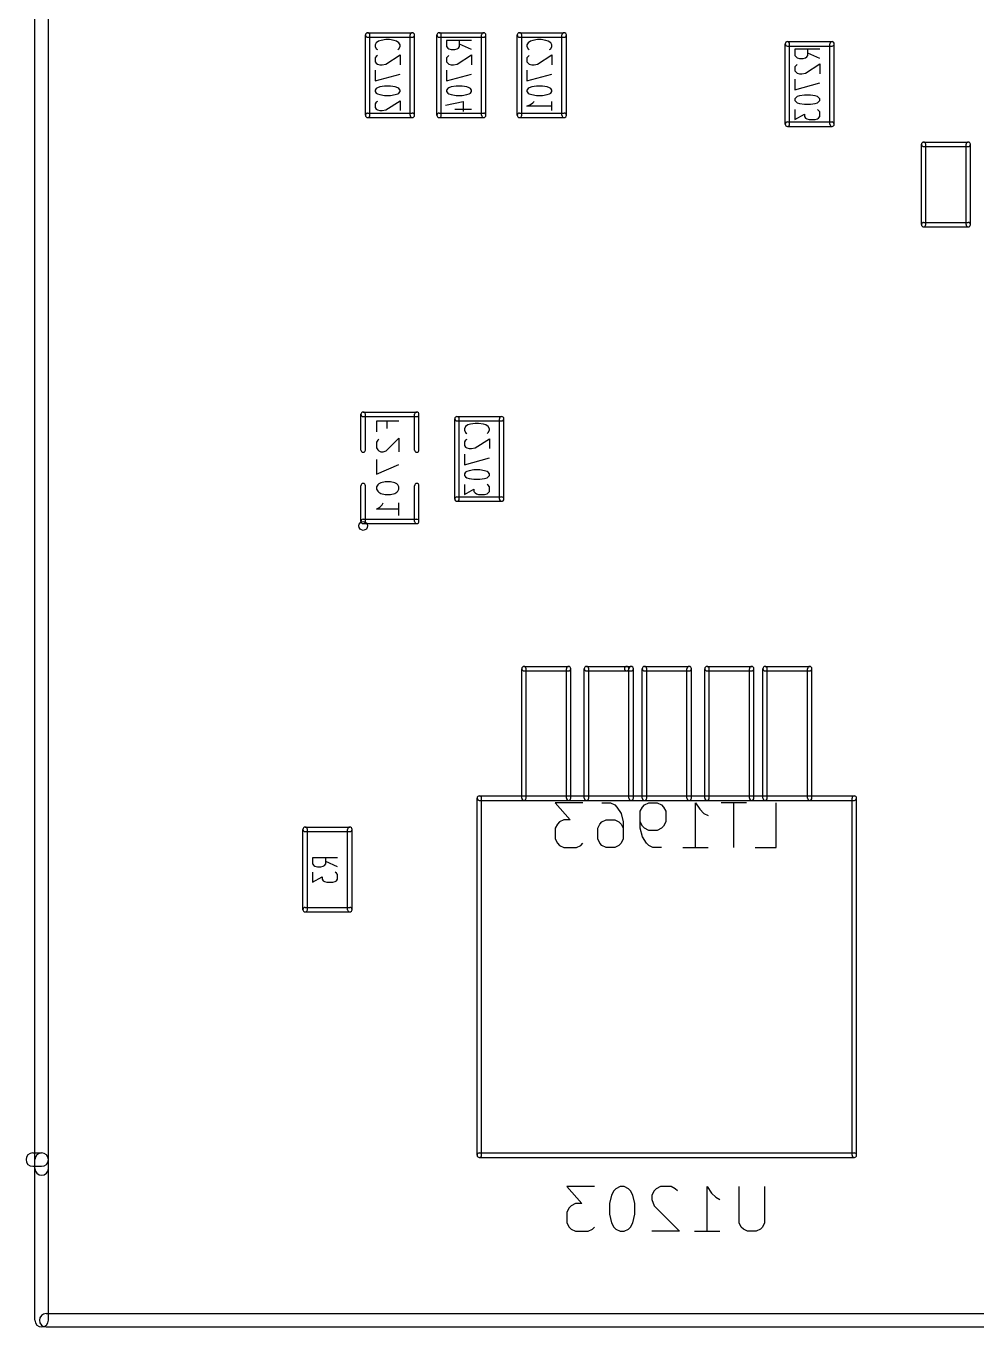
# Model space of a CAD drawing. Extents: x -29274 to 69862, y 24345 to 162744.
# Drawn here: x -8675 to 1972, y 24345 to 38920 of the extents above; entities that cross this region are included whole.
import ezdxf

# ---------------------------------------------------------------- set-up
doc = ezdxf.new("R2010")
doc.units = 0
doc.layers.add('BLACK', color=1, linetype='CONTINUOUS')

msp = doc.modelspace()

# ---------------------------------------------------------------- linework, layer by layer
at = {"layer": 'BLACK'}
for p, q in [((-8575, 26120), (-8575, 77770)), ((-8425, 26120), (-8425, 77770)), ((-4875, 37920), (-4875, 38820)), ((-4850, 38845), (-4350, 38845)), ((-4850, 38795), (-4350, 38795)), ((-4825, 37920), (-4825, 38820)), ((-4375, 37920), (-4375, 38820)), ((-4325, 37920), (-4325, 38820)), ((-4075, 37920), (-4075, 38820)), ((-4050, 38845), (-3550, 38845)), ((-4050, 38795), (-3550, 38795)), ((-4025, 37920), (-4025, 38820)), ((-3575, 37920), (-3575, 38820)), ((-3525, 37920), (-3525, 38820)), ((-3175, 37920), (-3175, 38820)), ((-3150, 38845), (-2650, 38845)), ((-3150, 38795), (-2650, 38795)), ((-3125, 37920), (-3125, 38820)), ((-2675, 37920), (-2675, 38820)), ((-2625, 37920), (-2625, 38820)), ((-4753, 38733), (-4767, 38708)), ((-4767, 38708), (-4767, 38691)), ((-4767, 38691), (-4753, 38665)), ((-4727, 38751), (-4753, 38733)), ((-4753, 38665), (-4740, 38656)), ((-4700, 38759), (-4727, 38751)), ((-4647, 38768), (-4700, 38759)), ((-4607, 38768), (-4647, 38768)), ((-4553, 38759), (-4607, 38768)), ((-4527, 38751), (-4553, 38759)), ((-4500, 38733), (-4527, 38751)), ((-4513, 38656), (-4500, 38665)), ((-4487, 38708), (-4500, 38733)), ((-4500, 38665), (-4487, 38691)), ((-4487, 38691), (-4487, 38708)), ((-3687, 38759), (-3967, 38759)), ((-3967, 38759), (-3967, 38691)), ((-3967, 38691), (-3953, 38673)), ((-3953, 38673), (-3940, 38665)), ((-3940, 38665), (-3913, 38656)), ((-3913, 38656), (-3873, 38656)), ((-3873, 38656), (-3847, 38665)), ((-3847, 38665), (-3833, 38673)), ((-3833, 38673), (-3820, 38691)), ((-3820, 38691), (-3820, 38759)), ((-3687, 38656), (-3820, 38716)), ((-3053, 38733), (-3067, 38708)), ((-3067, 38708), (-3067, 38691)), ((-3067, 38691), (-3053, 38665)), ((-3027, 38751), (-3053, 38733)), ((-3053, 38665), (-3040, 38656)), ((-3000, 38759), (-3027, 38751)), ((-2947, 38768), (-3000, 38759)), ((-2907, 38768), (-2947, 38768)), ((-2853, 38759), (-2907, 38768)), ((-2827, 38751), (-2853, 38759)), ((-2800, 38733), (-2827, 38751)), ((-2813, 38656), (-2800, 38665)), ((-2787, 38708), (-2800, 38733)), ((-2800, 38665), (-2787, 38691)), ((-2787, 38691), (-2787, 38708)), ((-175, 37820), (-175, 38720)), ((-150, 38745), (350, 38745)), ((-150, 38695), (350, 38695)), ((-125, 37820), (-125, 38720)), ((213, 38659), (-67, 38659)), ((-67, 38659), (-67, 38591)), ((80, 38591), (80, 38659)), ((325, 37820), (325, 38720)), ((375, 37820), (375, 38720)), ((-4753, 38579), (-4767, 38562)), ((-4767, 38562), (-4767, 38519)), ((-4767, 38519), (-4753, 38502)), ((-4740, 38588), (-4753, 38579)), ((-4753, 38502), (-4740, 38493)), ((-4740, 38493), (-4713, 38485)), ((-4713, 38485), (-4687, 38485)), ((-4687, 38485), (-4647, 38493)), ((-4647, 38493), (-4487, 38596)), ((-4487, 38596), (-4487, 38485)), ((-3953, 38579), (-3967, 38562)), ((-3967, 38562), (-3967, 38519)), ((-3967, 38519), (-3953, 38502)), ((-3940, 38588), (-3953, 38579)), ((-3953, 38502), (-3940, 38493)), ((-3940, 38493), (-3913, 38485)), ((-3913, 38485), (-3887, 38485)), ((-3887, 38485), (-3847, 38493)), ((-3847, 38493), (-3687, 38596)), ((-3687, 38596), (-3687, 38485)), ((-3053, 38579), (-3067, 38562)), ((-3067, 38562), (-3067, 38519)), ((-3067, 38519), (-3053, 38502)), ((-3040, 38588), (-3053, 38579)), ((-3053, 38502), (-3040, 38493)), ((-3040, 38493), (-3013, 38485)), ((-3013, 38485), (-2987, 38485)), ((-2987, 38485), (-2947, 38493)), ((-2947, 38493), (-2787, 38596)), ((-2787, 38596), (-2787, 38485)), ((-67, 38591), (-53, 38573)), ((-53, 38479), (-67, 38462)), ((-53, 38573), (-40, 38565)), ((-40, 38488), (-53, 38479)), ((-40, 38565), (-13, 38556)), ((-13, 38556), (27, 38556)), ((27, 38556), (53, 38565)), ((53, 38565), (67, 38573)), ((53, 38393), (213, 38496)), ((67, 38573), (80, 38591)), ((213, 38556), (80, 38616)), ((213, 38496), (213, 38385)), ((-4767, 38425), (-4767, 38305)), ((-4767, 38305), (-4487, 38382)), ((-3967, 38425), (-3967, 38305)), ((-3967, 38305), (-3687, 38382)), ((-3067, 38425), (-3067, 38305)), ((-3067, 38305), (-2787, 38382)), ((-67, 38462), (-67, 38419)), ((-67, 38419), (-53, 38402)), ((-53, 38402), (-40, 38393)), ((-40, 38393), (-13, 38385)), ((-13, 38385), (13, 38385)), ((13, 38385), (53, 38393)), ((-4753, 38220), (-4767, 38203)), ((-4767, 38203), (-4767, 38186)), ((-4740, 38229), (-4753, 38220)), ((-4713, 38237), (-4740, 38229)), ((-4660, 38246), (-4713, 38237)), ((-4593, 38246), (-4660, 38246)), ((-4540, 38237), (-4593, 38246)), ((-4513, 38229), (-4540, 38237)), ((-4500, 38220), (-4513, 38229)), ((-4487, 38203), (-4500, 38220)), ((-4487, 38186), (-4487, 38203)), ((-3953, 38220), (-3967, 38203)), ((-3967, 38203), (-3967, 38186)), ((-3940, 38229), (-3953, 38220)), ((-3913, 38237), (-3940, 38229)), ((-3860, 38246), (-3913, 38237)), ((-3793, 38246), (-3860, 38246)), ((-3740, 38237), (-3793, 38246)), ((-3713, 38229), (-3740, 38237)), ((-3700, 38220), (-3713, 38229)), ((-3687, 38203), (-3700, 38220)), ((-3687, 38186), (-3687, 38203)), ((-3053, 38220), (-3067, 38203)), ((-3067, 38203), (-3067, 38186)), ((-3040, 38229), (-3053, 38220)), ((-3013, 38237), (-3040, 38229)), ((-2960, 38246), (-3013, 38237)), ((-2893, 38246), (-2960, 38246)), ((-2840, 38237), (-2893, 38246)), ((-2813, 38229), (-2840, 38237)), ((-2800, 38220), (-2813, 38229)), ((-2787, 38203), (-2800, 38220)), ((-2787, 38186), (-2787, 38203)), ((-67, 38325), (-67, 38205)), ((-67, 38205), (213, 38282)), ((-4767, 38186), (-4753, 38169)), ((-4753, 38066), (-4767, 38049)), ((-4767, 38049), (-4767, 38006)), ((-4753, 38169), (-4740, 38160)), ((-4740, 38075), (-4753, 38066)), ((-4740, 38160), (-4713, 38151)), ((-4713, 38151), (-4660, 38143)), ((-4660, 38143), (-4593, 38143)), ((-4647, 37980), (-4487, 38083)), ((-4593, 38143), (-4540, 38151)), ((-4540, 38151), (-4513, 38160)), ((-4513, 38160), (-4500, 38169)), ((-4500, 38169), (-4487, 38186)), ((-4487, 38083), (-4487, 37972)), ((-3980, 38032), (-3780, 38075)), ((-3967, 38186), (-3953, 38169)), ((-3953, 38169), (-3940, 38160)), ((-3940, 38160), (-3913, 38151)), ((-3913, 38151), (-3860, 38143)), ((-3860, 38143), (-3793, 38143)), ((-3793, 38143), (-3740, 38151)), ((-3780, 38075), (-3780, 37963)), ((-3740, 38151), (-3713, 38160)), ((-3713, 38160), (-3700, 38169)), ((-3700, 38169), (-3687, 38186)), ((-3067, 38186), (-3053, 38169)), ((-3053, 38169), (-3040, 38160)), ((-3040, 38160), (-3013, 38151)), ((-3027, 38040), (-3000, 38058)), ((-3013, 38151), (-2960, 38143)), ((-3000, 38058), (-2987, 38075)), ((-2960, 38143), (-2893, 38143)), ((-2893, 38143), (-2840, 38151)), ((-2840, 38151), (-2813, 38160)), ((-2813, 38160), (-2800, 38169)), ((-2800, 38169), (-2787, 38186)), ((-2787, 37972), (-2787, 38075)), ((-53, 38120), (-67, 38103)), ((-67, 38103), (-67, 38086)), ((-67, 38086), (-53, 38069)), ((-40, 38129), (-53, 38120)), ((-53, 38069), (-40, 38060)), ((-13, 38137), (-40, 38129)), ((-40, 38060), (-13, 38051)), ((40, 38146), (-13, 38137)), ((-13, 38051), (40, 38043)), ((107, 38146), (40, 38146)), ((40, 38043), (107, 38043)), ((160, 38137), (107, 38146)), ((107, 38043), (160, 38051)), ((187, 38129), (160, 38137)), ((160, 38051), (187, 38060)), ((200, 38120), (187, 38129)), ((187, 38060), (200, 38069)), ((213, 38103), (200, 38120)), ((200, 38069), (213, 38086)), ((213, 38086), (213, 38103)), ((-4850, 37945), (-4350, 37945)), ((-4850, 37895), (-4350, 37895)), ((-4767, 38006), (-4753, 37989)), ((-4753, 37989), (-4740, 37980)), ((-4740, 37980), (-4713, 37972)), ((-4713, 37972), (-4687, 37972)), ((-4687, 37972), (-4647, 37980)), ((-4050, 37945), (-3550, 37945)), ((-4050, 37895), (-3550, 37895)), ((-3873, 37989), (-3687, 37989)), ((-3150, 37945), (-2650, 37945)), ((-3150, 37895), (-2650, 37895)), ((-3067, 38023), (-3027, 38040)), ((-2787, 38023), (-3067, 38023)), ((-67, 37983), (-67, 37872)), ((-67, 37872), (40, 37932)), ((40, 37932), (40, 37906)), ((40, 37906), (53, 37889)), ((200, 37975), (187, 37983)), ((213, 37958), (200, 37975)), ((200, 37889), (213, 37906)), ((213, 37906), (213, 37958)), ((-150, 37845), (350, 37845)), ((-150, 37795), (350, 37795)), ((53, 37889), (67, 37880)), ((67, 37880), (93, 37872)), ((93, 37872), (160, 37872)), ((160, 37872), (187, 37880)), ((187, 37880), (200, 37889)), ((1375, 37620), (1875, 37620)), ((1350, 36695), (1350, 37595)), ((1375, 37570), (1875, 37570)), ((1400, 36695), (1400, 37595)), ((1850, 36695), (1850, 37595)), ((1900, 36695), (1900, 37595)), ((1375, 36720), (1875, 36720)), ((1375, 36670), (1875, 36670)), ((-4925, 34170), (-4925, 34570)), ((-4900, 34595), (-4300, 34595)), ((-4900, 34545), (-4300, 34545)), ((-4875, 34170), (-4875, 34570)), ((-4325, 34170), (-4325, 34570)), ((-4275, 34170), (-4275, 34570)), ((-3850, 34545), (-3350, 34545)), ((-4499, 34493), (-4749, 34493)), ((-4749, 34493), (-4749, 34374)), ((-4630, 34410), (-4630, 34493)), ((-3875, 33620), (-3875, 34520)), ((-3850, 34495), (-3350, 34495)), ((-3825, 33620), (-3825, 34520)), ((-3753, 34433), (-3767, 34408)), ((-3767, 34408), (-3767, 34391)), ((-3727, 34451), (-3753, 34433)), ((-3700, 34459), (-3727, 34451)), ((-3647, 34468), (-3700, 34459)), ((-3607, 34468), (-3647, 34468)), ((-3553, 34459), (-3607, 34468)), ((-3527, 34451), (-3553, 34459)), ((-3500, 34433), (-3527, 34451)), ((-3487, 34408), (-3500, 34433)), ((-3487, 34391), (-3487, 34408)), ((-3375, 33620), (-3375, 34520)), ((-3325, 33620), (-3325, 34520)), ((-4737, 34279), (-4749, 34256)), ((-4749, 34256), (-4749, 34196)), ((-4725, 34291), (-4737, 34279)), ((-4642, 34160), (-4499, 34303)), ((-4499, 34303), (-4499, 34149)), ((-3767, 34391), (-3753, 34365)), ((-3753, 34279), (-3767, 34262)), ((-3767, 34262), (-3767, 34219)), ((-3753, 34365), (-3740, 34356)), ((-3740, 34288), (-3753, 34279)), ((-3647, 34193), (-3487, 34296)), ((-3513, 34356), (-3500, 34365)), ((-3500, 34365), (-3487, 34391)), ((-3487, 34296), (-3487, 34185)), ((-4749, 34196), (-4737, 34172)), ((-4737, 34172), (-4725, 34160)), ((-4725, 34160), (-4701, 34149)), ((-4701, 34149), (-4677, 34149)), ((-4677, 34149), (-4642, 34160)), ((-3767, 34219), (-3753, 34202)), ((-3767, 34125), (-3767, 34005)), ((-3753, 34202), (-3740, 34193)), ((-3740, 34193), (-3713, 34185)), ((-3713, 34185), (-3687, 34185)), ((-3687, 34185), (-3647, 34193)), ((-4749, 34065), (-4749, 33899)), ((-4749, 33899), (-4499, 34006)), ((-3767, 34005), (-3487, 34082)), ((-4654, 33815), (-4701, 33803)), ((-4594, 33815), (-4654, 33815)), ((-4546, 33803), (-4594, 33815)), ((-3753, 33920), (-3767, 33903)), ((-3767, 33903), (-3767, 33886)), ((-3767, 33886), (-3753, 33869)), ((-3740, 33929), (-3753, 33920)), ((-3753, 33869), (-3740, 33860)), ((-3713, 33937), (-3740, 33929)), ((-3740, 33860), (-3713, 33851)), ((-3660, 33946), (-3713, 33937)), ((-3713, 33851), (-3660, 33843)), ((-3593, 33946), (-3660, 33946)), ((-3660, 33843), (-3593, 33843)), ((-3540, 33937), (-3593, 33946)), ((-3593, 33843), (-3540, 33851)), ((-3513, 33929), (-3540, 33937)), ((-3540, 33851), (-3513, 33860)), ((-3500, 33920), (-3513, 33929)), ((-3513, 33860), (-3500, 33869)), ((-3487, 33903), (-3500, 33920)), ((-3500, 33869), (-3487, 33886)), ((-3487, 33886), (-3487, 33903)), ((-4925, 33370), (-4925, 33770)), ((-4875, 33370), (-4875, 33770)), ((-4737, 33780), (-4749, 33756)), ((-4749, 33756), (-4749, 33732)), ((-4749, 33732), (-4737, 33708)), ((-4725, 33792), (-4737, 33780)), ((-4737, 33708), (-4725, 33696)), ((-4701, 33803), (-4725, 33792)), ((-4725, 33696), (-4701, 33684)), ((-4701, 33684), (-4654, 33673)), ((-4654, 33673), (-4594, 33673)), ((-4594, 33673), (-4546, 33684)), ((-4523, 33792), (-4546, 33803)), ((-4546, 33684), (-4523, 33696)), ((-4511, 33780), (-4523, 33792)), ((-4523, 33696), (-4511, 33708)), ((-4499, 33756), (-4511, 33780)), ((-4511, 33708), (-4499, 33732)), ((-4499, 33732), (-4499, 33756)), ((-4325, 33370), (-4325, 33770)), ((-4275, 33370), (-4275, 33770)), ((-3767, 33783), (-3767, 33672)), ((-3767, 33672), (-3660, 33732)), ((-3660, 33732), (-3660, 33706)), ((-3660, 33706), (-3647, 33689)), ((-3647, 33689), (-3633, 33680)), ((-3633, 33680), (-3607, 33672)), ((-3607, 33672), (-3540, 33672)), ((-3540, 33672), (-3513, 33680)), ((-3500, 33775), (-3513, 33783)), ((-3513, 33680), (-3500, 33689)), ((-3487, 33758), (-3500, 33775)), ((-3500, 33689), (-3487, 33706)), ((-3487, 33706), (-3487, 33758)), ((-4749, 33506), (-4713, 33530)), ((-4713, 33530), (-4689, 33554)), ((-4689, 33554), (-4677, 33577)), ((-4499, 33435), (-4499, 33577)), ((-3850, 33645), (-3350, 33645)), ((-3850, 33595), (-3350, 33595)), ((-4900, 33395), (-4300, 33395)), ((-4499, 33506), (-4749, 33506)), ((-4900, 33345), (-4300, 33345)), ((-3125, 30270), (-3125, 31720)), ((-3100, 31745), (-2600, 31745)), ((-3100, 31695), (-2600, 31695)), ((-3075, 30270), (-3075, 31720)), ((-2625, 30270), (-2625, 31720)), ((-2575, 30270), (-2575, 31720)), ((-2425, 30270), (-2425, 31720)), ((-2400, 31745), (-1950, 31745)), ((-2400, 31695), (-1950, 31695)), ((-2375, 30270), (-2375, 31720)), ((-1950, 31745), (-1900, 31745)), ((-1950, 31695), (-1900, 31695)), ((-1925, 30270), (-1925, 31720)), ((-1875, 30270), (-1875, 31720)), ((-1775, 30270), (-1775, 31720)), ((-1750, 31745), (-1250, 31745)), ((-1750, 31695), (-1250, 31695)), ((-1725, 30270), (-1725, 31720)), ((-1275, 30270), (-1275, 31720)), ((-1225, 30270), (-1225, 31720)), ((-1075, 30270), (-1075, 31720)), ((-1050, 31745), (-550, 31745)), ((-1050, 31695), (-550, 31695)), ((-1025, 30270), (-1025, 31720)), ((-575, 30270), (-575, 31720)), ((-525, 30270), (-525, 31720)), ((-425, 30270), (-425, 31720)), ((-400, 31745), (100, 31745)), ((-400, 31695), (100, 31695)), ((-375, 30270), (-375, 31720)), ((75, 30270), (75, 31720)), ((125, 30270), (125, 31720)), ((-3625, 26270), (-3625, 30270)), ((-3600, 30295), (600, 30295)), ((-3600, 30245), (600, 30245)), ((-3575, 26270), (-3575, 30270)), ((-2440, 30218), (-2750, 30218)), ((-2750, 30218), (-2583, 30027)), ((-2226, 30218), (-2131, 30218)), ((-2131, 30218), (-2083, 30194)), ((-2083, 30194), (-2060, 30170)), ((-1774, 30170), (-1750, 30194)), ((-1750, 30194), (-1703, 30218)), ((-1703, 30218), (-1607, 30218)), ((-1607, 30218), (-1560, 30194)), ((-1560, 30194), (-1536, 30170)), ((-1179, 29718), (-1179, 30218)), ((-1179, 30218), (-1131, 30146)), ((-608, 30218), (-893, 30218)), ((-750, 29718), (-750, 30218)), ((-274, 29718), (-274, 30218)), ((575, 26270), (575, 30270)), ((625, 26270), (625, 30270)), ((-2655, 30027), (-2702, 30003)), ((-2583, 30027), (-2655, 30027)), ((-2226, 30003), (-2179, 30027)), ((-2179, 30027), (-2083, 30027)), ((-2083, 30027), (-2036, 30003)), ((-2060, 30170), (-2012, 30099)), ((-2012, 30099), (-1988, 30003)), ((-1798, 30122), (-1774, 30170)), ((-1798, 29932), (-1798, 30122)), ((-1536, 30170), (-1512, 30122)), ((-1512, 30122), (-1512, 30003)), ((-1131, 30146), (-1084, 30099)), ((-1084, 30099), (-1036, 30075)), ((-5575, 29020), (-5575, 29920)), ((-5550, 29945), (-5050, 29945)), ((-5550, 29895), (-5050, 29895)), ((-5525, 29020), (-5525, 29920)), ((-5075, 29020), (-5075, 29920)), ((-5025, 29020), (-5025, 29920)), ((-2726, 29980), (-2750, 29932)), ((-2750, 29932), (-2750, 29813)), ((-2702, 30003), (-2726, 29980)), ((-2274, 29932), (-2250, 29980)), ((-2274, 29813), (-2274, 29932)), ((-2250, 29980), (-2226, 30003)), ((-2036, 30003), (-2012, 29980)), ((-2012, 29980), (-1988, 29932)), ((-1988, 30003), (-1988, 29813)), ((-1774, 29956), (-1798, 30003)), ((-1774, 29837), (-1798, 29932)), ((-1750, 29932), (-1774, 29956)), ((-1703, 29908), (-1750, 29932)), ((-1607, 29908), (-1703, 29908)), ((-1560, 29932), (-1607, 29908)), ((-1536, 29956), (-1560, 29932)), ((-1512, 30003), (-1536, 29956)), ((-2750, 29813), (-2726, 29765)), ((-2726, 29765), (-2702, 29741)), ((-2702, 29741), (-2655, 29718)), ((-2512, 29718), (-2464, 29741)), ((-2464, 29741), (-2440, 29765)), ((-2250, 29765), (-2274, 29813)), ((-2226, 29741), (-2250, 29765)), ((-2179, 29718), (-2226, 29741)), ((-2036, 29741), (-2083, 29718)), ((-2012, 29765), (-2036, 29741)), ((-1988, 29813), (-2012, 29765)), ((-1727, 29765), (-1774, 29837)), ((-1703, 29741), (-1727, 29765)), ((-1655, 29718), (-1703, 29741)), ((-5187, 29602), (-5467, 29602)), ((-5467, 29602), (-5467, 29534)), ((-5320, 29534), (-5320, 29602)), ((-2655, 29718), (-2512, 29718)), ((-2083, 29718), (-2179, 29718)), ((-1560, 29718), (-1655, 29718)), ((-1322, 29718), (-1036, 29718)), ((-512, 29718), (-274, 29718)), ((-5467, 29534), (-5453, 29516)), ((-5453, 29516), (-5440, 29508)), ((-5440, 29508), (-5413, 29499)), ((-5413, 29499), (-5373, 29499)), ((-5373, 29499), (-5347, 29508)), ((-5347, 29508), (-5333, 29516)), ((-5333, 29516), (-5320, 29534)), ((-5187, 29499), (-5320, 29559)), ((-5467, 29439), (-5467, 29328)), ((-5467, 29328), (-5360, 29388)), ((-5360, 29388), (-5360, 29362)), ((-5360, 29362), (-5347, 29345)), ((-5347, 29345), (-5333, 29336)), ((-5333, 29336), (-5307, 29328)), ((-5307, 29328), (-5240, 29328)), ((-5240, 29328), (-5213, 29336)), ((-5200, 29431), (-5213, 29439)), ((-5213, 29336), (-5200, 29345)), ((-5187, 29414), (-5200, 29431)), ((-5200, 29345), (-5187, 29362)), ((-5187, 29362), (-5187, 29414)), ((-5550, 29045), (-5050, 29045)), ((-5550, 28995), (-5050, 28995)), ((-8600, 26295), (-8500, 26295)), ((-3600, 26295), (600, 26295)), ((-3600, 26245), (600, 26245)), ((-8600, 26145), (-8500, 26145)), ((-8575, 24420), (-8575, 26220)), ((-8425, 24420), (-8425, 26220)), ((-2309, 25918), (-2619, 25918)), ((-2619, 25918), (-2452, 25727)), ((-2119, 25822), (-2143, 25727)), ((-2095, 25870), (-2119, 25822)), ((-2072, 25894), (-2095, 25870)), ((-2024, 25918), (-2072, 25894)), ((-1976, 25918), (-2024, 25918)), ((-1929, 25894), (-1976, 25918)), ((-1905, 25870), (-1929, 25894)), ((-1881, 25822), (-1905, 25870)), ((-1857, 25727), (-1881, 25822)), ((-1643, 25870), (-1667, 25822)), ((-1667, 25822), (-1667, 25775)), ((-1619, 25894), (-1643, 25870)), ((-1572, 25918), (-1619, 25894)), ((-1453, 25918), (-1572, 25918)), ((-1405, 25894), (-1453, 25918)), ((-1381, 25870), (-1405, 25894)), ((-1048, 25418), (-1048, 25918)), ((-1048, 25918), (-1000, 25846)), ((-1000, 25846), (-953, 25799)), ((-953, 25799), (-905, 25775)), ((-691, 25513), (-691, 25918)), ((-405, 25918), (-405, 25513)), ((-2595, 25680), (-2619, 25632)), ((-2571, 25703), (-2595, 25680)), ((-2524, 25727), (-2571, 25703)), ((-2452, 25727), (-2524, 25727)), ((-2143, 25727), (-2143, 25608)), ((-1857, 25608), (-1857, 25727)), ((-1667, 25775), (-1643, 25703)), ((-1643, 25703), (-1357, 25418)), ((-2619, 25632), (-2619, 25513)), ((-2619, 25513), (-2595, 25465)), ((-2143, 25608), (-2119, 25513)), ((-2119, 25513), (-2095, 25465)), ((-1905, 25465), (-1881, 25513)), ((-1881, 25513), (-1857, 25608)), ((-667, 25465), (-691, 25513)), ((-405, 25513), (-429, 25465)), ((-2595, 25465), (-2571, 25441)), ((-2571, 25441), (-2524, 25418)), ((-2524, 25418), (-2381, 25418)), ((-2381, 25418), (-2333, 25441)), ((-2333, 25441), (-2309, 25465)), ((-2095, 25465), (-2072, 25441)), ((-2072, 25441), (-2024, 25418)), ((-2024, 25418), (-1976, 25418)), ((-1976, 25418), (-1929, 25441)), ((-1929, 25441), (-1905, 25465)), ((-1357, 25418), (-1667, 25418)), ((-1191, 25418), (-905, 25418)), ((-643, 25441), (-667, 25465)), ((-596, 25418), (-643, 25441)), ((-500, 25418), (-596, 25418)), ((-453, 25441), (-500, 25418)), ((-429, 25465), (-453, 25441)), ((-8450, 24495), (61700, 24495)), ((-8450, 24345), (61700, 24345))]:
    msp.add_line(p, q, dxfattribs=at)
msp.add_circle((-4900, 33320), 50, dxfattribs=at)
for centre, radius, start, end in [((-4850, 38820), 25, 360, 540), ((-4850, 38820), 25, 90, 270), ((-4350, 38820), 25, 360, 540), ((-4350, 38820), 25, 270, 450), ((-4050, 38820), 25, 90, 270), ((-4050, 38820), 25, 360, 540), ((-3550, 38820), 25, 360, 540), ((-3550, 38820), 25, 270, 450), ((-3150, 38820), 25, 360, 540), ((-3150, 38820), 25, 90, 270), ((-2650, 38820), 25, 360, 540), ((-2650, 38820), 25, 270, 450), ((-150, 38720), 25, 90, 270), ((-150, 38720), 25, 360, 540), ((350, 38720), 25, 360, 540), ((350, 38720), 25, 270, 450), ((-4850, 37920), 25, 90, 270), ((-4850, 37920), 25, 180, 360), ((-4350, 37920), 25, 180, 360), ((-4350, 37920), 25, 270, 450), ((-4050, 37920), 25, 90, 270), ((-4050, 37920), 25, 180, 360), ((-3550, 37920), 25, 180, 360), ((-3550, 37920), 25, 270, 450), ((-3150, 37920), 25, 90, 270), ((-3150, 37920), 25, 180, 360), ((-2650, 37920), 25, 180, 360), ((-2650, 37920), 25, 270, 450), ((-150, 37820), 25, 90, 270), ((-150, 37820), 25, 180, 360), ((350, 37820), 25, 180, 360), ((350, 37820), 25, 270, 450), ((1375, 37595), 25, 360, 540), ((1375, 37595), 25, 90, 270), ((1875, 37595), 25, 360, 540), ((1875, 37595), 25, 270, 450), ((1375, 36695), 25, 90, 270), ((1375, 36695), 25, 180, 360), ((1875, 36695), 25, 180, 360), ((1875, 36695), 25, 270, 450), ((-4900, 34570), 25, 90, 270), ((-4900, 34570), 25, 360, 540), ((-4300, 34570), 25, 360, 540), ((-4300, 34570), 25, 270, 450), ((-3850, 34520), 25, 360, 540), ((-3850, 34520), 25, 90, 270), ((-3350, 34520), 25, 360, 540), ((-3350, 34520), 25, 270, 450), ((-4900, 34170), 25, 180, 360), ((-4300, 34170), 25, 180, 360), ((-4900, 33770), 25, 360, 540), ((-4300, 33770), 25, 360, 540), ((-3850, 33620), 25, 90, 270), ((-3850, 33620), 25, 180, 360), ((-3350, 33620), 25, 180, 360), ((-3350, 33620), 25, 270, 450), ((-4900, 33370), 25, 90, 270), ((-4300, 33370), 25, 270, 450), ((-4900, 33370), 25, 180, 360), ((-4300, 33370), 25, 180, 360), ((-3100, 31720), 25, 360, 540), ((-3100, 31720), 25, 90, 270), ((-2600, 31720), 25, 360, 540), ((-2600, 31720), 25, 270, 450), ((-2400, 31720), 25, 360, 540), ((-2400, 31720), 25, 90, 270), ((-1950, 31720), 25, 90, 270), ((-1950, 31720), 25, 270, 450), ((-1900, 31720), 25, 360, 540), ((-1900, 31720), 25, 270, 450), ((-1750, 31720), 25, 360, 540), ((-1750, 31720), 25, 90, 270), ((-1250, 31720), 25, 360, 540), ((-1250, 31720), 25, 270, 450), ((-1050, 31720), 25, 360, 540), ((-1050, 31720), 25, 90, 270), ((-550, 31720), 25, 360, 540), ((-550, 31720), 25, 270, 450), ((-400, 31720), 25, 360, 540), ((-400, 31720), 25, 90, 270), ((100, 31720), 25, 360, 540), ((100, 31720), 25, 270, 450), ((-3600, 30270), 25, 90, 270), ((-3600, 30270), 25, 360, 540), ((-3100, 30270), 25, 180, 360), ((-2600, 30270), 25, 180, 360), ((-2400, 30270), 25, 180, 360), ((-1900, 30270), 25, 180, 360), ((-1750, 30270), 25, 180, 360), ((-1250, 30270), 25, 180, 360), ((-1050, 30270), 25, 180, 360), ((-550, 30270), 25, 180, 360), ((-400, 30270), 25, 180, 360), ((100, 30270), 25, 180, 360), ((600, 30270), 25, 360, 540), ((600, 30270), 25, 270, 450), ((-5550, 29920), 25, 360, 540), ((-5550, 29920), 25, 90, 270), ((-5050, 29920), 25, 360, 540), ((-5050, 29920), 25, 270, 450), ((-5550, 29020), 25, 90, 270), ((-5550, 29020), 25, 180, 360), ((-5050, 29020), 25, 180, 360), ((-5050, 29020), 25, 270, 450), ((-8600, 26220), 75, 90, 270), ((-8500, 26220), 75, 360, 540), ((-8500, 26220), 75, 270, 450), ((-3600, 26270), 25, 90, 270), ((-3600, 26270), 25, 180, 360), ((600, 26270), 25, 180, 360), ((600, 26270), 25, 270, 450), ((-8500, 26120), 75, 180, 360), ((-8450, 24420), 75, 90, 270), ((-8500, 24420), 75, 180, 360)]:
    msp.add_arc(centre, radius, start, end, dxfattribs=at)

doc.saveas('drawing.dxf')
